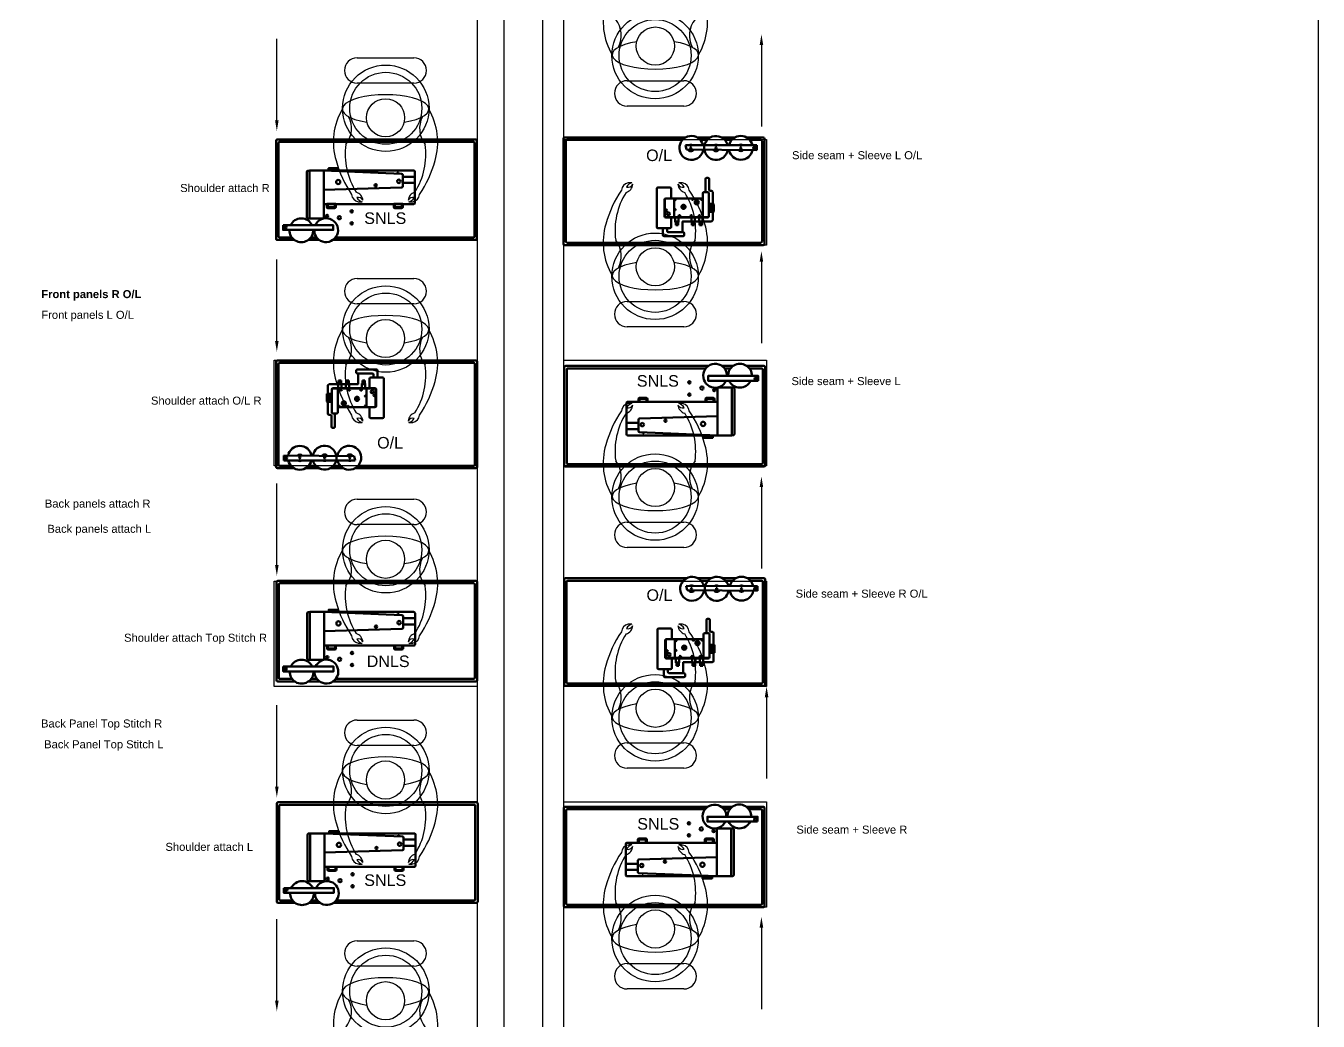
# Model space of a CAD drawing. Header units: feet. Extents: x 1 to 985, y 9 to 848.
# Drawn here: x 21.96 to 44.39, y 28.05 to 45.32 of the extents above; entities that cross this region are included whole.
import ezdxf

# ---------------------------------------------------------------- set-up
doc = ezdxf.new("R2010")
doc.units = ezdxf.units.FT
doc.header["$MEASUREMENT"] = 0
for name, color, linetype in [('assembly operations', 80, 'Continuous'), ('dimension', 100, 'Continuous'), ('machines', 21, 'Continuous'), ('ol mc', 190, 'Continuous'), ('prep side', 220, 'Continuous')]:
    doc.layers.add(name, color=color, linetype=linetype)
doc.styles.get("Standard").update_dxf_attribs({"font": 'arial.ttf'})

# ---------------------------------------------------------------- blocks, each defined once
blk = doc.blocks.new('snls block')
at = {"layer": 'machines', "linetype": 'ByBlock', "lineweight": 100}
for p, q in [((54.586, 84.152), (54.586, 84.133)), ((54.586, 84.152), (54.605, 84.152)), ((54.607, 84.133), (54.605, 84.152)), ((54.888, 84.077), (54.681, 84.077)), ((54.889, 83.97), (54.681, 83.97)), ((53.361, 83.553), (53.361, 83.605)), ((53.361, 83.605), (53.517, 83.605)), ((53.378, 83.57), (53.378, 83.605)), ((53.497, 83.533), (53.382, 83.533)), ((53.48, 83.549), (53.398, 83.549)), ((53.501, 83.605), (53.501, 83.57)), ((53.517, 83.605), (53.517, 83.553)), ((54.524, 83.553), (54.524, 83.605)), ((54.524, 83.605), (54.681, 83.605)), ((54.541, 83.57), (54.541, 83.605)), ((54.66, 83.533), (54.545, 83.533)), ((54.643, 83.549), (54.562, 83.549)), ((54.664, 83.605), (54.664, 83.57)), ((54.681, 83.605), (54.681, 83.553))]:
    blk.add_line(p, q, dxfattribs=at)
for points in [[(53.469, 82.981), (55.947, 82.981, 0.414214), (55.968, 83.002), (55.968, 84.703, 0.414214), (55.947, 84.724), (52.502, 84.724, 0.414214), (52.482, 84.703), (52.482, 83.002, 0.414214), (52.502, 82.981), (52.798, 82.981)], [(53.513, 83.023), (55.905, 83.023, 0.414214), (55.926, 83.043), (55.926, 84.662, 0.414214), (55.905, 84.683), (52.544, 84.683, 0.414214), (52.523, 84.662), (52.523, 83.043, 0.414214), (52.544, 83.023), (52.755, 83.023)]]:
    blk.add_lwpolyline(points, format="xyb", dxfattribs=at)
for points in [[(53.063, 83.355), (53.037, 83.355, -0.414214), (53.016, 83.375), (53.016, 84.161, -0.414214), (53.037, 84.182), (53.063, 84.182)], [(53.312, 84.185), (53.063, 84.185), (53.063, 83.355), (53.291, 83.355, 0.414214), (53.312, 83.375)], [(53.312, 84.185), (54.661, 84.131, -0.402601), (54.681, 84.11), (54.681, 83.914, -0.405445), (54.661, 83.893), (53.312, 83.853)], [(53.312, 84.185), (54.868, 84.185, -0.414214), (54.889, 84.164), (54.889, 83.624, -0.414214), (54.868, 83.604), (53.312, 83.604)]]:
    blk.add_lwpolyline(points, format="xyb", close=True, dxfattribs=at)
for points in [[(53.557, 84.185), (53.392, 84.185), (53.392, 84.225), (53.557, 84.225)], [(53.505, 84.185), (53.404, 84.185), (53.404, 84.222), (53.505, 84.222)], [(52.603, 83.237), (53.474, 83.237), (53.474, 83.154), (52.603, 83.154)], [(52.603, 83.237), (53.474, 83.237), (53.474, 83.154), (52.603, 83.154)]]:
    blk.add_lwpolyline(points, close=True, dxfattribs=at)
for points in [[(53.042, 82.981), (53.23, 82.981)], [(53.085, 83.023), (53.186, 83.023)]]:
    blk.add_lwpolyline(points, dxfattribs=at)
for centre, radius in [((53.56, 83.986), 0.0369), ((54.212, 83.931), 0.0196), ((54.613, 83.999), 0.0303), ((53.366, 83.399), 0.0206), ((53.796, 83.476), 0.0206), ((52.644, 83.202), 0.0219), ((52.644, 83.202), 0.0219), ((53.58, 83.365), 0.0285), ((53.796, 83.267), 0.0206)]:
    blk.add_circle(centre, radius, dxfattribs=at)
for centre, radius, start, end in [((53.382, 83.553), 0.0208, 180, 270), ((53.398, 83.57), 0.0208, 180, 270), ((53.48, 83.57), 0.0208, 270, 0), ((53.497, 83.553), 0.0208, 270, 0), ((54.545, 83.553), 0.0208, 180, 270), ((54.562, 83.57), 0.0208, 180, 270), ((54.643, 83.57), 0.0208, 270, 0), ((54.66, 83.553), 0.0208, 270, 0), ((52.92, 83.149), 0.207, 25.1747, 154.8253), ((53.35, 83.151), 0.207, 179.1324, 155.4718), ((52.92, 83.149), 0.207, 178.5457, 1.4543)]:
    blk.add_arc(centre, radius, start, end, dxfattribs=at)

msp = doc.modelspace()

# ---------------------------------------------------------------- linework, layer by layer
at = {"linetype": 'ByBlock'}
msp.add_lwpolyline([(0.78036, 93.17614), (44.38759, 93.17614), (44.38759, 9.16473), (0.78036, 9.16473)], close=True, dxfattribs=at)
for points in [[(31.29588, 14.70993), (31.29588, 77.8193), (29.79588, 77.8193), (29.79588, 14.70993)], [(27.71142, 44.76791), (28.69572, 44.76791)], [(27.71142, 44.76791), (28.69572, 44.76791)], [(28.69572, 44.32859), (27.71142, 44.32859)], [(28.69572, 44.32859), (27.71142, 44.32859)], [(32.39603, 44.37062), (33.38033, 44.37062)], [(33.38033, 43.93129), (32.39603, 43.93129)], [(27.71142, 40.93791), (28.69572, 40.93791)], [(27.71142, 40.93791), (28.69572, 40.93791)], [(28.69572, 40.49859), (27.71142, 40.49859)], [(28.69572, 40.49859), (27.71142, 40.49859)], [(32.39603, 40.54062), (33.38033, 40.54062)], [(33.38033, 40.10129), (32.39603, 40.10129)], [(27.71142, 37.10791), (28.69572, 37.10791)], [(27.71142, 37.10791), (28.69572, 37.10791)], [(28.69572, 36.66859), (27.71142, 36.66859)], [(28.69572, 36.66859), (27.71142, 36.66859)], [(32.39603, 36.71062), (33.38033, 36.71062)], [(33.38033, 36.27129), (32.39603, 36.27129)], [(27.71142, 33.27791), (28.69572, 33.27791)], [(28.69572, 32.83859), (27.71142, 32.83859)], [(32.39603, 32.88062), (33.38033, 32.88062)], [(33.38033, 32.44129), (32.39603, 32.44129)], [(27.71142, 29.44794), (28.69572, 29.44794)], [(28.69572, 29.00861), (27.71142, 29.00861)], [(32.39603, 29.05062), (33.38033, 29.05062)], [(33.38033, 28.61129), (32.39603, 28.61129)]]:
    msp.add_lwpolyline(points)
at = {"linetype": 'ByBlock', "lineweight": -2}
for points in [[(26.31852, 43.68313), (26.31852, 45.09658)], [(34.72723, 44.99138), (34.72723, 43.57792)], [(26.31852, 39.85606), (26.31852, 41.26952)], [(34.72723, 41.22964), (34.72723, 39.81618)], [(26.31852, 35.96875), (26.31852, 37.38221)], [(34.72723, 37.31896), (34.72723, 35.9055)], [(34.81651, 33.67423), (34.81651, 32.26077)], [(26.31852, 32.12089), (26.31852, 33.53435)], [(26.31852, 28.40688), (26.31852, 29.82034)], [(34.72723, 29.67717), (34.72723, 28.26371)]]:
    msp.add_lwpolyline(points, dxfattribs=at)
for points in [[(31.29588, 43.3493), (34.81651, 43.3493), (34.81651, 41.51923), (31.29588, 41.51923)], [(29.79588, 37.6899), (26.27524, 37.6899), (26.27524, 39.51998), (29.79588, 39.51998)], [(29.79588, 37.6899), (26.27524, 37.6899), (26.27524, 39.51998), (29.79588, 39.51998)], [(31.29588, 39.5193), (34.81651, 39.5193), (34.81651, 37.68923), (31.29588, 37.68923)], [(29.79588, 33.8599), (26.27524, 33.8599), (26.27524, 35.68998), (29.79588, 35.68998)], [(31.29588, 35.6893), (34.81651, 35.6893), (34.81651, 33.85923), (31.29588, 33.85923)], [(31.29588, 31.8593), (34.81651, 31.8593), (34.81651, 30.02923), (31.29588, 30.02923)]]:
    msp.add_lwpolyline(points, close=True)
for centre, radius in [((32.88203, 44.80688), 0.75), ((32.88203, 44.80688), 0.625), ((32.88691, 44.97206), 0.3314), ((28.20972, 43.89233), 0.75), ((28.20972, 43.89233), 0.75), ((28.20972, 43.89233), 0.625), ((28.20972, 43.89233), 0.625), ((28.20484, 43.72715), 0.3314), ((28.20484, 43.72715), 0.3314), ((32.88203, 40.97688), 0.75), ((32.88203, 40.97688), 0.625), ((32.88691, 41.14206), 0.3314), ((28.20972, 40.06233), 0.75), ((28.20972, 40.06233), 0.75), ((28.20972, 40.06233), 0.625), ((28.20972, 40.06233), 0.625), ((28.20484, 39.89715), 0.3314), ((28.20484, 39.89715), 0.3314), ((32.88203, 37.14688), 0.75), ((32.88203, 37.14688), 0.625), ((32.88691, 37.31206), 0.3314), ((28.20972, 36.23233), 0.75), ((28.20972, 36.23233), 0.75), ((28.20972, 36.23233), 0.625), ((28.20972, 36.23233), 0.625), ((28.20484, 36.06715), 0.3314), ((28.20484, 36.06715), 0.3314), ((32.88203, 33.31688), 0.75), ((32.88203, 33.31688), 0.625), ((32.88691, 33.48206), 0.3314), ((28.20972, 32.40233), 0.75), ((28.20972, 32.40233), 0.625), ((28.20484, 32.23715), 0.3314), ((32.88203, 29.48688), 0.75), ((32.88203, 29.48688), 0.625), ((32.88691, 29.65206), 0.3314), ((28.20972, 28.57236), 0.75), ((28.20972, 28.57236), 0.625), ((28.20484, 28.40717), 0.3314)]:
    msp.add_circle(centre, radius)
for centre, radius, start, end in [((33.11043, 45.39387), 1.12909, 163.502483, 210.433937), ((32.6634, 45.39387), 1.12909, 329.566063, 16.497517), ((31.85558, 45.15644), 0.44097, 332.367472, 38.991579), ((33.91824, 45.15644), 0.44097, 141.008421, 207.632528), ((27.71142, 44.54825), 0.21966, 90, 270), ((27.71142, 44.54825), 0.21966, 90, 270), ((28.69572, 44.54825), 0.21966, 270, 90), ((28.69572, 44.54825), 0.21966, 270, 90), ((32.39603, 44.15096), 0.21966, 90, 270), ((33.38033, 44.15096), 0.21966, 270, 90), ((28.42835, 43.30534), 1.12909, 149.566063, 196.497517), ((28.42835, 43.30534), 1.12909, 149.566063, 196.497517), ((27.17351, 43.54276), 0.44097, 321.008421, 27.632528), ((27.17351, 43.54276), 0.44097, 321.008421, 27.632528), ((29.23617, 43.54276), 0.44097, 152.367472, 218.991579), ((29.23617, 43.54276), 0.44097, 152.367472, 218.991579), ((27.98133, 43.30534), 1.12909, 343.502483, 30.433937), ((27.98133, 43.30534), 1.12909, 343.502483, 30.433937), ((28.73591, 43.09679), 1.23125, 172.133942, 212.405248), ((28.73591, 43.09679), 1.23125, 172.133942, 212.405248), ((27.67377, 43.09679), 1.23125, 327.594752, 7.866058), ((27.67377, 43.09679), 1.23125, 327.594752, 7.866058), ((29.20645, 43.48854), 1.92771, 195.151137, 214.435473), ((29.20645, 43.48854), 1.92771, 195.151137, 214.435473), ((27.20323, 43.48854), 1.92771, 325.564527, 344.848863), ((27.20323, 43.48854), 1.92771, 325.564527, 344.848863), ((27.75694, 42.40925), 0.14081, 184.390124, 259.877496), ((27.75694, 42.40925), 0.14081, 184.390124, 259.877496), ((27.65259, 42.28244), 0.16061, 4.787406, 74.171118), ((27.65259, 42.28244), 0.16061, 4.787406, 74.171118), ((28.75709, 42.28244), 0.16061, 105.828882, 175.212594), ((28.75709, 42.28244), 0.16061, 105.828882, 175.212594), ((28.65274, 42.40925), 0.14081, 280.122504, 355.609876), ((28.65274, 42.40925), 0.14081, 280.122504, 355.609876), ((33.88852, 41.38066), 1.92771, 145.564527, 164.848863), ((33.41798, 41.77241), 1.23125, 147.594752, 187.866058), ((32.43901, 42.45996), 0.14081, 100.122504, 175.609876), ((32.33466, 42.58677), 0.16061, 285.828882, 355.212594), ((32.51808, 42.45892), 0.1464, 104.680297, 152.481191), ((32.41428, 42.61183), 0.08916, 253.018909, 334.439991), ((32.46871, 41.88181), 0.71883, 89.022524, 94.34402), ((33.35954, 42.61183), 0.08916, 205.560009, 286.981091), ((33.43916, 42.58677), 0.16061, 184.787406, 254.171118), ((33.30511, 41.88181), 0.71883, 85.65598, 90.977476), ((33.25574, 42.45892), 0.1464, 27.518809, 75.319703), ((33.33481, 42.45996), 0.14081, 4.390124, 79.877496), ((32.35584, 41.77241), 1.23125, 352.133942, 32.405248), ((31.8853, 41.38066), 1.92771, 15.151137, 34.435473), ((27.73221, 42.25738), 0.08916, 25.560009, 106.981091), ((27.73221, 42.25738), 0.08916, 25.560009, 106.981091), ((27.83601, 42.41029), 0.1464, 207.518809, 255.319703), ((27.83601, 42.41029), 0.1464, 207.518809, 255.319703), ((27.78664, 42.9874), 0.71883, 265.65598, 270.977476), ((27.78664, 42.9874), 0.71883, 265.65598, 270.977476), ((28.67747, 42.25738), 0.08916, 73.018909, 154.439991), ((28.67747, 42.25738), 0.08916, 73.018909, 154.439991), ((28.57367, 42.41029), 0.1464, 284.680297, 332.481191), ((28.57367, 42.41029), 0.1464, 284.680297, 332.481191), ((28.62304, 42.9874), 0.71883, 269.022524, 274.34402), ((28.62304, 42.9874), 0.71883, 269.022524, 274.34402), ((33.11043, 41.56387), 1.12909, 163.502483, 210.433937), ((32.6634, 41.56387), 1.12909, 329.566063, 16.497517), ((31.85558, 41.32644), 0.44097, 332.367472, 38.991579), ((33.91824, 41.32644), 0.44097, 141.008421, 207.632528), ((27.71142, 40.71825), 0.21966, 90, 270), ((27.71142, 40.71825), 0.21966, 90, 270), ((28.69572, 40.71825), 0.21966, 270, 90), ((28.69572, 40.71825), 0.21966, 270, 90), ((32.39603, 40.32096), 0.21966, 90, 270), ((33.38033, 40.32096), 0.21966, 270, 90), ((28.42835, 39.47534), 1.12909, 149.566063, 196.497517), ((28.42835, 39.47534), 1.12909, 149.566063, 196.497517), ((27.17351, 39.71276), 0.44097, 321.008421, 27.632528), ((27.17351, 39.71276), 0.44097, 321.008421, 27.632528), ((29.23617, 39.71276), 0.44097, 152.367472, 218.991579), ((29.23617, 39.71276), 0.44097, 152.367472, 218.991579), ((27.98133, 39.47534), 1.12909, 343.502483, 30.433937), ((27.98133, 39.47534), 1.12909, 343.502483, 30.433937), ((28.73591, 39.26679), 1.23125, 172.133942, 212.405248), ((28.73591, 39.26679), 1.23125, 172.133942, 212.405248), ((27.67377, 39.26679), 1.23125, 327.594752, 7.866058), ((27.67377, 39.26679), 1.23125, 327.594752, 7.866058), ((29.20645, 39.65854), 1.92771, 195.151137, 214.435473), ((29.20645, 39.65854), 1.92771, 195.151137, 214.435473), ((27.20323, 39.65854), 1.92771, 325.564527, 344.848863), ((27.20323, 39.65854), 1.92771, 325.564527, 344.848863), ((27.65259, 38.45244), 0.16061, 4.787406, 74.171118), ((27.65259, 38.45244), 0.16061, 4.787406, 74.171118), ((28.75709, 38.45244), 0.16061, 105.828882, 175.212594), ((28.75709, 38.45244), 0.16061, 105.828882, 175.212594), ((33.88852, 37.55066), 1.92771, 145.564527, 164.848863), ((33.41798, 37.94241), 1.23125, 147.594752, 187.866058), ((32.43901, 38.62996), 0.14081, 100.122504, 175.609876), ((32.33466, 38.75677), 0.16061, 285.828882, 355.212594), ((32.51808, 38.62892), 0.1464, 104.680297, 152.481191), ((32.41428, 38.78183), 0.08916, 253.018909, 334.439991), ((32.46871, 38.05181), 0.71883, 89.022524, 94.34402), ((33.35954, 38.78183), 0.08916, 205.560009, 286.981091), ((33.43916, 38.75677), 0.16061, 184.787406, 254.171118), ((33.30511, 38.05181), 0.71883, 85.65598, 90.977476), ((33.25574, 38.62892), 0.1464, 27.518809, 75.319703), ((33.33481, 38.62996), 0.14081, 4.390124, 79.877496), ((32.35584, 37.94241), 1.23125, 352.133942, 32.405248), ((31.8853, 37.55066), 1.92771, 15.151137, 34.435473), ((27.75694, 38.57925), 0.14081, 184.390124, 259.877496), ((27.75694, 38.57925), 0.14081, 184.390124, 259.877496), ((27.73221, 38.42738), 0.08916, 25.560009, 106.981091), ((27.73221, 38.42738), 0.08916, 25.560009, 106.981091), ((27.83601, 38.58029), 0.1464, 207.518809, 255.319703), ((27.83601, 38.58029), 0.1464, 207.518809, 255.319703), ((27.78664, 39.1574), 0.71883, 265.65598, 270.977476), ((27.78664, 39.1574), 0.71883, 265.65598, 270.977476), ((28.67747, 38.42738), 0.08916, 73.018909, 154.439991), ((28.67747, 38.42738), 0.08916, 73.018909, 154.439991), ((28.57367, 38.58029), 0.1464, 284.680297, 332.481191), ((28.57367, 38.58029), 0.1464, 284.680297, 332.481191), ((28.62304, 39.1574), 0.71883, 269.022524, 274.34402), ((28.62304, 39.1574), 0.71883, 269.022524, 274.34402), ((28.65274, 38.57925), 0.14081, 280.122504, 355.609876), ((28.65274, 38.57925), 0.14081, 280.122504, 355.609876), ((33.11043, 37.73387), 1.12909, 163.502483, 210.433937), ((32.6634, 37.73387), 1.12909, 329.566063, 16.497517), ((31.85558, 37.49644), 0.44097, 332.367472, 38.991579), ((33.91824, 37.49644), 0.44097, 141.008421, 207.632528), ((27.71142, 36.88825), 0.21966, 90, 270), ((27.71142, 36.88825), 0.21966, 90, 270), ((28.69572, 36.88825), 0.21966, 270, 90), ((28.69572, 36.88825), 0.21966, 270, 90), ((32.39603, 36.49096), 0.21966, 90, 270), ((33.38033, 36.49096), 0.21966, 270, 90), ((28.42835, 35.64534), 1.12909, 149.566063, 196.497517), ((28.42835, 35.64534), 1.12909, 149.566063, 196.497517), ((27.98133, 35.64534), 1.12909, 343.502483, 30.433937), ((27.98133, 35.64534), 1.12909, 343.502483, 30.433937), ((27.17351, 35.88276), 0.44097, 321.008421, 27.632528), ((27.17351, 35.88276), 0.44097, 321.008421, 27.632528), ((29.23617, 35.88276), 0.44097, 152.367472, 218.991579), ((29.23617, 35.88276), 0.44097, 152.367472, 218.991579), ((28.73591, 35.43679), 1.23125, 172.133942, 212.405248), ((28.73591, 35.43679), 1.23125, 172.133942, 212.405248), ((27.67377, 35.43679), 1.23125, 327.594752, 7.866058), ((27.67377, 35.43679), 1.23125, 327.594752, 7.866058), ((29.20645, 35.82854), 1.92771, 195.151137, 214.435473), ((29.20645, 35.82854), 1.92771, 195.151137, 214.435473), ((27.20323, 35.82854), 1.92771, 325.564527, 344.848863), ((27.20323, 35.82854), 1.92771, 325.564527, 344.848863), ((27.65259, 34.62244), 0.16061, 4.787406, 74.171118), ((27.65259, 34.62244), 0.16061, 4.787406, 74.171118), ((28.75709, 34.62244), 0.16061, 105.828882, 175.212594), ((28.75709, 34.62244), 0.16061, 105.828882, 175.212594), ((33.88852, 33.72066), 1.92771, 145.564527, 164.848863), ((33.41798, 34.11241), 1.23125, 147.594752, 187.866058), ((32.43901, 34.79996), 0.14081, 100.122504, 175.609876), ((32.33466, 34.92677), 0.16061, 285.828882, 355.212594), ((32.51808, 34.79892), 0.1464, 104.680297, 152.481191), ((32.41428, 34.95183), 0.08916, 253.018909, 334.439991), ((32.46871, 34.22181), 0.71883, 89.022524, 94.34402), ((33.35954, 34.95183), 0.08916, 205.560009, 286.981091), ((33.43916, 34.92677), 0.16061, 184.787406, 254.171118), ((33.30511, 34.22181), 0.71883, 85.65598, 90.977476), ((33.25574, 34.79892), 0.1464, 27.518809, 75.319703), ((33.33481, 34.79996), 0.14081, 4.390124, 79.877496), ((32.35584, 34.11241), 1.23125, 352.133942, 32.405248), ((31.8853, 33.72066), 1.92771, 15.151137, 34.435473), ((27.75694, 34.74925), 0.14081, 184.390124, 259.877496), ((27.75694, 34.74925), 0.14081, 184.390124, 259.877496), ((27.73221, 34.59738), 0.08916, 25.560009, 106.981091), ((27.73221, 34.59738), 0.08916, 25.560009, 106.981091), ((27.83601, 34.75029), 0.1464, 207.518809, 255.319703), ((27.83601, 34.75029), 0.1464, 207.518809, 255.319703), ((27.78664, 35.3274), 0.71883, 265.65598, 270.977476), ((27.78664, 35.3274), 0.71883, 265.65598, 270.977476), ((28.67747, 34.59738), 0.08916, 73.018909, 154.439991), ((28.67747, 34.59738), 0.08916, 73.018909, 154.439991), ((28.57367, 34.75029), 0.1464, 284.680297, 332.481191), ((28.57367, 34.75029), 0.1464, 284.680297, 332.481191), ((28.62304, 35.3274), 0.71883, 269.022524, 274.34402), ((28.62304, 35.3274), 0.71883, 269.022524, 274.34402), ((28.65274, 34.74925), 0.14081, 280.122504, 355.609876), ((28.65274, 34.74925), 0.14081, 280.122504, 355.609876), ((33.11043, 33.90387), 1.12909, 163.502483, 210.433937), ((32.6634, 33.90387), 1.12909, 329.566063, 16.497517), ((31.85558, 33.66644), 0.44097, 332.367472, 38.991579), ((33.91824, 33.66644), 0.44097, 141.008421, 207.632528), ((27.71142, 33.05825), 0.21966, 90, 270), ((28.69572, 33.05825), 0.21966, 270, 90), ((32.39603, 32.66096), 0.21966, 90, 270), ((33.38033, 32.66096), 0.21966, 270, 90), ((28.42835, 31.81534), 1.12909, 149.566063, 196.497517), ((27.98133, 31.81534), 1.12909, 343.502483, 30.433937), ((27.17351, 32.05276), 0.44097, 321.008421, 27.632528), ((29.23617, 32.05276), 0.44097, 152.367472, 218.991579), ((28.73591, 31.60679), 1.23125, 172.133942, 212.405248), ((27.67377, 31.60679), 1.23125, 327.594752, 7.866058), ((29.20645, 31.99854), 1.92771, 195.151137, 214.435473), ((27.20323, 31.99854), 1.92771, 325.564527, 344.848863), ((27.65259, 30.79244), 0.16061, 4.787406, 74.171118), ((28.75709, 30.79244), 0.16061, 105.828882, 175.212594), ((33.88852, 29.89066), 1.92771, 145.564527, 164.848863), ((32.43901, 30.96996), 0.14081, 100.122504, 175.609876), ((32.33466, 31.09677), 0.16061, 285.828882, 355.212594), ((32.51808, 30.96892), 0.1464, 104.680297, 152.481191), ((32.41428, 31.12183), 0.08916, 253.018909, 334.439991), ((32.46871, 30.39181), 0.71883, 89.022524, 94.34402), ((33.35954, 31.12183), 0.08916, 205.560009, 286.981091), ((33.43916, 31.09677), 0.16061, 184.787406, 254.171118), ((33.30511, 30.39181), 0.71883, 85.65598, 90.977476), ((33.25574, 30.96892), 0.1464, 27.518809, 75.319703), ((33.33481, 30.96996), 0.14081, 4.390124, 79.877496), ((31.8853, 29.89066), 1.92771, 15.151137, 34.435473), ((27.75694, 30.91925), 0.14081, 184.390124, 259.877496), ((27.73221, 30.76738), 0.08916, 25.560009, 106.981091), ((27.83601, 30.92029), 0.1464, 207.518809, 255.319703), ((27.78664, 31.4974), 0.71883, 265.65598, 270.977476), ((28.67747, 30.76738), 0.08916, 73.018909, 154.439991), ((28.57367, 30.92029), 0.1464, 284.680297, 332.481191), ((28.62304, 31.4974), 0.71883, 269.022524, 274.34402), ((28.65274, 30.91925), 0.14081, 280.122504, 355.609876), ((33.41798, 30.28241), 1.23125, 147.594752, 187.866058), ((32.35584, 30.28241), 1.23125, 352.133942, 32.405248), ((33.11043, 30.07387), 1.12909, 163.502483, 210.433937), ((32.6634, 30.07387), 1.12909, 329.566063, 16.497517), ((31.85558, 29.83644), 0.44097, 332.367472, 38.991579), ((33.91824, 29.83644), 0.44097, 141.008421, 207.632528), ((27.71142, 29.22828), 0.21966, 90, 270), ((28.69572, 29.22828), 0.21966, 270, 90), ((32.39603, 28.83096), 0.21966, 90, 270), ((33.38033, 28.83096), 0.21966, 270, 90), ((28.42835, 27.98536), 1.12909, 149.566063, 196.497517), ((27.98133, 27.98536), 1.12909, 343.502483, 30.433937), ((27.17351, 28.22279), 0.44097, 321.008421, 27.632528), ((29.23617, 28.22279), 0.44097, 152.367472, 218.991579)]:
    msp.add_arc(centre, radius, start, end)
for centre, major_axis in [((32.88691, 44.82194), (0.75, 0)), ((28.20484, 43.87727), (-0.75, 0)), ((28.20484, 43.87727), (-0.75, 0)), ((32.88691, 40.99194), (0.75, 0)), ((28.20484, 40.04727), (-0.75, 0)), ((28.20484, 40.04727), (-0.75, 0)), ((32.88691, 37.16194), (0.75, 0)), ((28.20484, 36.21727), (-0.75, 0)), ((28.20484, 36.21727), (-0.75, 0)), ((32.88691, 33.33194), (0.75, 0)), ((28.20484, 32.38727), (-0.75, 0)), ((32.88691, 29.50194), (0.75, 0)), ((28.20484, 28.5573), (-0.75, 0))]:
    msp.add_ellipse(centre, major_axis=major_axis, ratio=0.33333333, start_param=2.01554376, end_param=7.4092342)
at = {"linetype": 'ByBlock'}
for points in [[(34.75807, 44.99138), (34.72723, 45.17638), (34.6964, 44.99138)], [(26.34935, 43.68313), (26.31852, 43.49813), (26.28769, 43.68313)], [(34.75807, 41.22964), (34.72723, 41.41464), (34.6964, 41.22964)], [(26.34935, 39.85606), (26.31852, 39.67106), (26.28769, 39.85606)], [(34.75807, 37.31896), (34.72723, 37.50396), (34.6964, 37.31896)], [(26.34935, 35.96875), (26.31852, 35.78375), (26.28769, 35.96875)], [(34.84734, 33.67423), (34.81651, 33.85923), (34.78568, 33.67423)], [(26.34935, 32.12089), (26.31852, 31.93589), (26.28769, 32.12089)], [(34.75807, 29.67717), (34.72723, 29.86217), (34.6964, 29.67717)], [(26.34935, 28.40688), (26.31852, 28.22188), (26.28769, 28.40688)]]:
    msp.add_solid(points, dxfattribs=at)
at = {"layer": 'dimension', "linetype": 'ByBlock', "lineweight": -2}
for points in [[(30.26436, 15.79973), (30.26436, 64.70962)], [(30.92893, 54.87775), (30.92893, 15.61473)]]:
    msp.add_lwpolyline(points, dxfattribs=at)
at = {"layer": 'machines', "linetype": 'ByBlock', "lineweight": 100}
for p, q in [((31.29278, 43.36581), (31.29278, 41.53981)), ((33.41154, 43.38656), (31.31353, 43.38656)), ((31.33428, 43.32431), (31.33428, 41.58131)), ((33.35888, 43.34506), (31.35503, 43.34506)), ((33.84056, 43.38656), (33.61238, 43.38656)), ((33.78722, 43.34506), (33.66504, 43.34506)), ((34.26627, 43.38656), (34.03865, 43.38656)), ((34.21481, 43.34506), (34.09199, 43.34506)), ((34.75803, 43.38656), (34.47199, 43.38656)), ((34.71653, 43.34506), (34.52345, 43.34506)), ((34.73728, 43.01712), (34.73728, 43.32431)), ((34.77878, 42.97326), (34.77878, 43.36581)), ((33.42708, 43.17835), (33.4085, 43.25426)), ((33.4085, 43.25426), (34.6488, 43.25103)), ((34.6488, 43.16803), (33.42708, 43.17835)), ((34.6488, 43.25103), (34.6488, 43.16803)), ((34.73728, 42.25988), (34.73728, 43.01712)), ((34.77878, 42.97326), (34.77878, 42.30241)), ((33.75933, 42.43463), (33.75933, 42.66292)), ((33.78008, 42.68367), (33.79957, 42.68367)), ((33.82032, 42.66292), (33.82032, 42.47917)), ((32.91095, 42.49534), (32.91095, 41.83134)), ((33.1392, 42.51609), (32.9317, 42.51609)), ((33.15995, 42.32934), (33.15995, 42.49534)), ((33.70976, 41.99734), (33.70976, 42.41388)), ((33.73051, 42.43463), (33.79296, 42.43463)), ((33.81371, 42.41388), (33.81371, 42.01809)), ((33.84107, 42.45842), (33.86055, 42.45842)), ((33.8813, 42.43767), (33.8813, 42.23316)), ((33.04576, 42.30859), (33.04576, 42.01809)), ((33.05406, 42.32519), (33.05406, 42.00149)), ((33.70976, 42.32934), (33.06651, 42.32934)), ((33.21176, 42.32934), (33.21176, 41.99734)), ((33.21176, 42.3159), (33.2306, 42.3159)), ((33.21176, 42.29306), (33.21176, 42.3159)), ((33.2306, 42.29306), (33.21176, 42.29306)), ((33.2389, 42.3076), (33.2389, 42.30136)), ((33.51904, 42.32934), (33.54618, 42.32934)), ((33.51904, 42.3148), (33.51904, 42.32934)), ((33.53788, 42.3065), (33.52734, 42.3065)), ((33.54618, 42.32934), (33.54618, 42.3148)), ((33.67282, 42.32934), (33.69996, 42.32934)), ((33.67282, 42.3148), (33.67282, 42.32934)), ((33.69166, 42.3065), (33.68112, 42.3065)), ((33.69996, 42.32934), (33.69996, 42.3148)), ((33.70976, 41.99734), (33.70976, 42.32934)), ((33.81371, 42.23316), (33.89217, 42.23316)), ((33.81371, 42.09351), (33.81371, 42.23316)), ((33.84741, 42.2117), (33.86401, 42.2117)), ((33.84747, 42.19957), (33.86407, 42.19957)), ((33.84747, 42.18651), (33.86407, 42.18651)), ((33.84747, 42.17531), (33.86407, 42.17531)), ((33.84751, 42.23316), (33.84751, 42.09351)), ((33.84751, 42.23316), (33.86411, 42.23316)), ((33.84787, 42.22383), (33.86447, 42.22383)), ((33.84787, 42.16318), (33.86447, 42.16318)), ((33.86411, 42.23316), (33.86411, 42.09351)), ((33.90047, 42.22486), (33.90047, 42.10181)), ((34.73728, 41.58131), (34.73728, 42.25988)), ((34.77878, 41.53981), (34.77878, 42.30241)), ((33.05406, 42.00564), (33.70976, 42.00564)), ((33.06651, 41.99734), (33.70976, 41.99734)), ((33.15995, 41.83134), (33.15995, 41.99734)), ((33.15995, 41.99734), (33.47967, 41.99734)), ((33.21176, 42.14603), (33.2306, 42.14603)), ((33.21176, 42.12319), (33.21176, 42.14603)), ((33.2306, 42.12319), (33.21176, 42.12319)), ((33.23218, 41.91747), (33.23218, 41.99734)), ((33.23218, 41.99734), (33.29001, 41.99734)), ((33.23218, 41.99734), (33.23218, 41.99734)), ((33.23218, 41.99734), (33.23218, 41.99628)), ((33.23218, 41.99628), (33.23218, 41.99734)), ((33.23218, 41.99628), (33.23218, 41.99628)), ((33.2389, 42.13773), (33.2389, 42.13149)), ((33.29001, 41.99734), (33.29001, 41.91747)), ((33.51172, 41.91747), (33.51172, 41.99734)), ((33.51172, 41.99734), (33.56956, 41.99734)), ((33.56956, 41.99734), (33.56956, 41.91747)), ((33.64667, 41.91747), (33.64667, 41.99734)), ((33.64667, 41.99734), (33.70451, 41.99734)), ((33.70451, 41.99734), (33.70451, 41.91747)), ((33.79296, 42.00564), (33.70976, 42.00564)), ((33.79296, 41.99734), (33.70976, 41.99734)), ((33.89217, 42.09351), (33.81371, 42.09351)), ((33.84787, 42.15151), (33.86447, 42.15151)), ((33.84787, 42.14125), (33.86447, 42.14125)), ((33.84787, 42.13052), (33.86447, 42.13052)), ((33.84834, 42.11932), (33.86494, 42.11932)), ((33.84834, 42.10812), (33.86494, 42.10812)), ((33.84834, 42.09926), (33.86494, 42.09926)), ((33.8813, 42.09351), (33.8813, 41.95173)), ((32.9317, 41.81059), (33.1392, 41.81059)), ((33.01871, 41.69168), (33.01871, 41.81059)), ((33.08995, 41.81059), (33.08995, 41.76392)), ((33.09892, 41.81059), (33.1392, 41.81059)), ((33.1107, 41.74317), (33.36856, 41.74317)), ((33.23218, 41.92577), (33.29001, 41.92577)), ((33.23218, 41.91747), (33.29001, 41.91747)), ((33.23999, 41.91747), (33.28389, 41.91747)), ((33.23999, 41.86733), (33.23999, 41.91747)), ((33.28389, 41.86733), (33.23999, 41.86733)), ((33.24724, 41.91747), (33.24724, 41.86733)), ((33.25501, 41.91747), (33.25501, 41.86733)), ((33.26308, 41.91747), (33.26308, 41.86733)), ((33.27115, 41.91747), (33.27115, 41.86733)), ((33.27833, 41.91747), (33.27833, 41.86733)), ((33.28389, 41.91747), (33.28389, 41.86733)), ((33.35584, 41.91023), (33.35584, 41.92268)), ((33.35584, 41.91023), (33.35584, 41.74317)), ((33.36713, 41.93098), (33.36414, 41.93098)), ((33.42497, 41.93098), (33.36713, 41.93098)), ((33.38931, 41.72242), (33.38931, 41.69168)), ((33.51172, 41.93098), (33.42497, 41.93098)), ((33.51172, 41.92577), (33.56956, 41.92577)), ((33.51172, 41.91747), (33.56956, 41.91747)), ((33.51869, 41.91747), (33.56259, 41.91747)), ((33.51869, 41.86733), (33.51869, 41.91747)), ((33.56259, 41.86733), (33.51869, 41.86733)), ((33.52587, 41.91747), (33.52587, 41.86733)), ((33.53304, 41.91747), (33.53304, 41.86733)), ((33.53992, 41.91747), (33.53992, 41.86733)), ((33.54649, 41.91747), (33.54649, 41.86733)), ((33.55427, 41.91747), (33.55427, 41.86733)), ((33.56259, 41.91747), (33.56259, 41.86733)), ((33.64667, 41.93098), (33.56956, 41.93098)), ((33.56956, 41.93098), (33.64667, 41.93098)), ((33.64667, 41.93098), (33.59397, 41.93098)), ((33.64667, 41.92577), (33.70451, 41.92577)), ((33.64667, 41.91747), (33.70451, 41.91747)), ((33.65424, 41.91747), (33.69814, 41.91747)), ((33.65424, 41.86733), (33.65424, 41.91747)), ((33.69814, 41.86733), (33.65424, 41.86733)), ((33.66247, 41.91747), (33.66247, 41.86733)), ((33.67167, 41.91747), (33.67167, 41.86733)), ((33.68039, 41.91747), (33.68039, 41.86733)), ((33.6891, 41.91747), (33.6891, 41.86733)), ((33.69814, 41.91747), (33.69814, 41.86733)), ((33.74544, 41.93098), (33.70451, 41.93098)), ((33.77484, 41.93098), (33.74544, 41.93098)), ((33.86055, 41.93098), (33.77484, 41.93098)), ((31.31353, 41.51906), (34.75803, 41.51906)), ((31.35503, 41.56056), (34.71653, 41.56056)), ((33.30442, 41.67093), (33.03946, 41.67093)), ((33.36856, 41.67093), (33.30442, 41.67093))]:
    msp.add_line(p, q, dxfattribs=at)
for centre, radius in [((33.50137, 43.20498), 0.01059), ((33.93867, 43.20498), 0.01059), ((34.36913, 43.20498), 0.01059), ((34.60768, 43.20307), 0.02189), ((33.37505, 42.18315), 0.03569), ((33.37505, 42.18315), 0.01428), ((33.60507, 42.26023), 0.03569), ((33.60507, 42.26023), 0.01428), ((33.07502, 42.12176), 0.01572), ((33.11217, 42.06181), 0.02712), ((33.30504, 42.02612), 0.01428), ((33.51221, 42.02612), 0.01428), ((33.65365, 42.02612), 0.01428)]:
    msp.add_circle(centre, radius, dxfattribs=at)
for centre, radius, start, end in [((31.31353, 43.36581), 0.02075, 90, 180), ((31.35503, 43.32431), 0.02075, 90, 180), ((33.51196, 43.20498), 0.2075, 13.512598, 351.941839), ((33.9396, 43.20423), 0.2075, 13.033836, 349.951975), ((34.36913, 43.20635), 0.2075, 12.432427, 167.567573), ((34.71653, 43.32431), 0.02075, 0, 90), ((34.75803, 43.36581), 0.02075, 0, 90), ((33.50137, 43.20498), 0.05577, 208.779902, 330.251867), ((33.50137, 43.20498), 0.05577, 61.415125, 118.285722), ((33.93867, 43.20498), 0.05577, 213.232928, 325.798841), ((33.93867, 43.20498), 0.05577, 59.041902, 120.658945), ((34.36913, 43.20635), 0.2075, 190.644339, 349.355661), ((34.36913, 43.20635), 0.05577, 219.673494, 319.358275), ((34.36913, 43.20635), 0.05577, 54.353893, 125.346954), ((33.78008, 42.66292), 0.02075, 90, 180), ((33.79957, 42.66292), 0.02075, 0, 90), ((32.9317, 42.49534), 0.02075, 90, 180), ((33.1392, 42.49534), 0.02075, 0, 90), ((33.73051, 42.41388), 0.02075, 90, 180), ((33.79296, 42.41388), 0.02075, 0, 90), ((33.84107, 42.47917), 0.02075, 180, 270), ((33.86055, 42.43767), 0.02075, 0, 90), ((33.06651, 42.30859), 0.02075, 90, 180), ((33.2306, 42.3076), 0.0083, 360, 90), ((33.2306, 42.30136), 0.0083, 270, 0), ((33.52734, 42.3148), 0.0083, 180, 270), ((33.53788, 42.3148), 0.0083, 270, 0), ((33.68112, 42.3148), 0.0083, 180, 270), ((33.69166, 42.3148), 0.0083, 270, 0), ((33.89217, 42.22486), 0.0083, 360, 90), ((33.06651, 42.01809), 0.02075, 180, 270), ((33.2306, 42.13773), 0.0083, 360, 90), ((33.2306, 42.13149), 0.0083, 270, 0), ((33.79296, 42.01809), 0.02075, 270, 0), ((33.79296, 42.00149), 0.00415, 270, 90), ((33.86055, 41.95173), 0.02075, 270, 0), ((33.89217, 42.10181), 0.0083, 270, 0), ((32.9317, 41.83134), 0.02075, 180, 270), ((33.1107, 41.76392), 0.02075, 180, 270), ((33.1392, 41.83134), 0.02075, 270, 0), ((33.36414, 41.92268), 0.0083, 90, 180), ((33.36856, 41.72242), 0.02075, 0, 90), ((31.31353, 41.53981), 0.02075, 180, 270), ((31.35503, 41.58131), 0.02075, 180, 270), ((33.03946, 41.69168), 0.02075, 180, 270), ((33.36856, 41.69168), 0.02075, 270, 0), ((34.71653, 41.58131), 0.02075, 270, 0), ((34.75803, 41.53981), 0.02075, 270, 0)]:
    msp.add_arc(centre, radius, start, end, dxfattribs=at)
at = {"layer": 'ol mc', "linetype": 'ByBlock', "lineweight": 100}
for p, q in [((26.30758, 39.49399), (26.30758, 38.73139)), ((29.77283, 39.51474), (26.32833, 39.51474)), ((29.73133, 39.47324), (26.36983, 39.47324)), ((29.79358, 37.66799), (29.79358, 39.49399)), ((26.34908, 39.45249), (26.34908, 38.77392)), ((27.69705, 39.31138), (27.69705, 39.34212)), ((27.7178, 39.36287), (27.78194, 39.36287)), ((27.97565, 39.29063), (27.7178, 39.29063)), ((27.73052, 39.12358), (27.73052, 39.29063)), ((27.78194, 39.36287), (28.0469, 39.36287)), ((27.9964, 39.22322), (27.9964, 39.26988)), ((28.06765, 39.34212), (28.06765, 39.22322)), ((29.75208, 37.70949), (29.75208, 39.45249)), ((27.20505, 38.94029), (27.20505, 39.08208)), ((27.2258, 39.10283), (27.31152, 39.10283)), ((27.29339, 39.03647), (27.3766, 39.03647)), ((27.29339, 39.02817), (27.3766, 39.02817)), ((27.31152, 39.10283), (27.34091, 39.10283)), ((27.34091, 39.10283), (27.38185, 39.10283)), ((28.01985, 39.03647), (27.3766, 39.03647)), ((27.3766, 39.03647), (27.3766, 38.70447)), ((27.3766, 39.03647), (27.3766, 38.61992)), ((28.0323, 39.02817), (27.3766, 39.02817)), ((27.38185, 39.03647), (27.38185, 39.11633)), ((27.43969, 39.11633), (27.38185, 39.11633)), ((27.43969, 39.10803), (27.38185, 39.10803)), ((27.43969, 39.03647), (27.38185, 39.03647)), ((27.38822, 39.11633), (27.38822, 39.16647)), ((27.38822, 39.16647), (27.43211, 39.16647)), ((27.43211, 39.11633), (27.38822, 39.11633)), ((27.39725, 39.11633), (27.39725, 39.16647)), ((27.40597, 39.11633), (27.40597, 39.16647)), ((27.41468, 39.11633), (27.41468, 39.16647)), ((27.42388, 39.11633), (27.42388, 39.16647)), ((27.43211, 39.16647), (27.43211, 39.11633)), ((27.43969, 39.11633), (27.43969, 39.03647)), ((27.43969, 39.10283), (27.49239, 39.10283)), ((27.43969, 39.10283), (27.5168, 39.10283)), ((27.5168, 39.10283), (27.43969, 39.10283)), ((27.5168, 39.03647), (27.5168, 39.11633)), ((27.57464, 39.11633), (27.5168, 39.11633)), ((27.57464, 39.10803), (27.5168, 39.10803)), ((27.57464, 39.03647), (27.5168, 39.03647)), ((27.52377, 39.11633), (27.52377, 39.16647)), ((27.52377, 39.16647), (27.56766, 39.16647)), ((27.56766, 39.11633), (27.52377, 39.11633)), ((27.53209, 39.11633), (27.53209, 39.16647)), ((27.53986, 39.11633), (27.53986, 39.16647)), ((27.54644, 39.11633), (27.54644, 39.16647)), ((27.55332, 39.11633), (27.55332, 39.16647)), ((27.56049, 39.11633), (27.56049, 39.16647)), ((27.56766, 39.16647), (27.56766, 39.11633)), ((27.57464, 39.11633), (27.57464, 39.03647)), ((27.57464, 39.10283), (27.66139, 39.10283)), ((27.92641, 39.03647), (27.60668, 39.03647)), ((27.66139, 39.10283), (27.71923, 39.10283)), ((27.71923, 39.10283), (27.72222, 39.10283)), ((27.73052, 39.12358), (27.73052, 39.11113)), ((27.79634, 39.03647), (27.79634, 39.11633)), ((27.85418, 39.11633), (27.79634, 39.11633)), ((27.85418, 39.10803), (27.79634, 39.10803)), ((27.85418, 39.03647), (27.79634, 39.03647)), ((27.80246, 39.11633), (27.80246, 39.16647)), ((27.80246, 39.16647), (27.84636, 39.16647)), ((27.84636, 39.11633), (27.80246, 39.11633)), ((27.80803, 39.11633), (27.80803, 39.16647)), ((27.8152, 39.11633), (27.8152, 39.16647)), ((27.82327, 39.11633), (27.82327, 39.16647)), ((27.83135, 39.11633), (27.83135, 39.16647)), ((27.83912, 39.11633), (27.83912, 39.16647)), ((27.84636, 39.16647), (27.84636, 39.11633)), ((27.85418, 39.11633), (27.85418, 39.03647)), ((27.85418, 39.03647), (27.85418, 39.03752)), ((27.85418, 39.03752), (27.85418, 39.03752)), ((27.85418, 39.03752), (27.85418, 39.03647)), ((27.85418, 39.03647), (27.85418, 39.03647)), ((27.8746, 38.70447), (27.8746, 39.03647)), ((27.92641, 39.20247), (27.92641, 39.03647)), ((28.15466, 39.22322), (27.94716, 39.22322)), ((27.98744, 39.22322), (27.94716, 39.22322)), ((28.0323, 38.70862), (28.0323, 39.03232)), ((28.17541, 38.53847), (28.17541, 39.20247)), ((27.18589, 38.80894), (27.18589, 38.93199)), ((27.19419, 38.94029), (27.27264, 38.94029)), ((27.27264, 38.80064), (27.19419, 38.80064)), ((27.20505, 38.59614), (27.20505, 38.80064)), ((27.23802, 38.93455), (27.22142, 38.93455)), ((27.23802, 38.92568), (27.22142, 38.92568)), ((27.23802, 38.91448), (27.22142, 38.91448)), ((27.23848, 38.90329), (27.22188, 38.90329)), ((27.23848, 38.89255), (27.22188, 38.89255)), ((27.23848, 38.88229), (27.22188, 38.88229)), ((27.23848, 38.87063), (27.22188, 38.87063)), ((27.23848, 38.80997), (27.22188, 38.80997)), ((27.22225, 38.80064), (27.22225, 38.94029)), ((27.23885, 38.80064), (27.22225, 38.80064)), ((27.23889, 38.85849), (27.22229, 38.85849)), ((27.23889, 38.8473), (27.22229, 38.8473)), ((27.23889, 38.83423), (27.22229, 38.83423)), ((27.23895, 38.8221), (27.22235, 38.8221)), ((27.23885, 38.80064), (27.23885, 38.94029)), ((27.27264, 38.61992), (27.27264, 39.01572)), ((27.27264, 38.94029), (27.27264, 38.80064)), ((27.84745, 38.89607), (27.84745, 38.90231)), ((27.85575, 38.91061), (27.8746, 38.91061)), ((27.8746, 38.88777), (27.85575, 38.88777)), ((27.8746, 38.91061), (27.8746, 38.88777)), ((28.0406, 38.72522), (28.0406, 39.01572)), ((26.30758, 38.06054), (26.30758, 38.73139)), ((26.34908, 38.77392), (26.34908, 38.01668)), ((27.24529, 38.57539), (27.2258, 38.57539)), ((27.35585, 38.59917), (27.29339, 38.59917)), ((27.32702, 38.59917), (27.32702, 38.37088)), ((27.3766, 38.70447), (28.01985, 38.70447)), ((27.38639, 38.70447), (27.38639, 38.71901)), ((27.41354, 38.70447), (27.38639, 38.70447)), ((27.39469, 38.72731), (27.40524, 38.72731)), ((27.41354, 38.71901), (27.41354, 38.70447)), ((27.54018, 38.70447), (27.54018, 38.71901)), ((27.56732, 38.70447), (27.54018, 38.70447)), ((27.54848, 38.72731), (27.55902, 38.72731)), ((27.56732, 38.71901), (27.56732, 38.70447)), ((27.84745, 38.7262), (27.84745, 38.73244)), ((27.85575, 38.74074), (27.8746, 38.74074)), ((27.8746, 38.7179), (27.85575, 38.7179)), ((27.8746, 38.74074), (27.8746, 38.7179)), ((27.92641, 38.70447), (27.92641, 38.53847)), ((27.26604, 38.37088), (27.26604, 38.55464)), ((27.30627, 38.35013), (27.28679, 38.35013)), ((27.94716, 38.51772), (28.15466, 38.51772)), ((26.30758, 38.06054), (26.30758, 37.66799)), ((26.34908, 38.01668), (26.34908, 37.70949)), ((26.36983, 37.68874), (26.56291, 37.68874)), ((26.43755, 37.86578), (27.65928, 37.85545)), ((26.43755, 37.78278), (26.43755, 37.86578)), ((27.67785, 37.77954), (26.43755, 37.78278)), ((26.87155, 37.68874), (26.99437, 37.68874)), ((27.29914, 37.68874), (27.42132, 37.68874)), ((27.65928, 37.85545), (27.67785, 37.77954)), ((27.72748, 37.68874), (29.73133, 37.68874)), ((26.32833, 37.64724), (26.61437, 37.64724)), ((26.82009, 37.64724), (27.04771, 37.64724)), ((27.2458, 37.64724), (27.47398, 37.64724)), ((27.67482, 37.64724), (29.77283, 37.64724)), ((31.30543, 35.71644), (31.30543, 33.89044)), ((33.4242, 35.73719), (31.32618, 35.73719)), ((31.34693, 35.67494), (31.34693, 33.93194)), ((33.37154, 35.69569), (31.36768, 35.69569)), ((33.85321, 35.73719), (33.62504, 35.73719)), ((33.79987, 35.69569), (33.6777, 35.69569)), ((34.27893, 35.73719), (34.0513, 35.73719)), ((34.22746, 35.69569), (34.10464, 35.69569)), ((34.77068, 35.73719), (34.48464, 35.73719)), ((34.72918, 35.69569), (34.53611, 35.69569)), ((34.74993, 35.36775), (34.74993, 35.67494)), ((34.79143, 35.32389), (34.79143, 35.71644)), ((33.43973, 35.52898), (33.42116, 35.60489)), ((33.42116, 35.60489), (34.66146, 35.60165)), ((34.66146, 35.51865), (33.43973, 35.52898)), ((34.66146, 35.60165), (34.66146, 35.51865)), ((34.74993, 34.61051), (34.74993, 35.36775)), ((34.79143, 35.32389), (34.79143, 34.65304)), ((33.77199, 34.78525), (33.77199, 35.01355)), ((33.79274, 35.0343), (33.81223, 35.0343)), ((33.83298, 35.01355), (33.83298, 34.82979)), ((32.92361, 34.84596), (32.92361, 34.18196)), ((33.15186, 34.86671), (32.94436, 34.86671)), ((33.17261, 34.67996), (33.17261, 34.84596)), ((33.72241, 34.34796), (33.72241, 34.7645)), ((33.74316, 34.78525), (33.80562, 34.78525)), ((33.82637, 34.7645), (33.82637, 34.36871)), ((33.85373, 34.80904), (33.87321, 34.80904)), ((33.89396, 34.78829), (33.89396, 34.58379)), ((33.05841, 34.65921), (33.05841, 34.36871)), ((33.06671, 34.67581), (33.06671, 34.35211)), ((33.72241, 34.67996), (33.07916, 34.67996)), ((33.22441, 34.67996), (33.22441, 34.34796)), ((33.22441, 34.66653), (33.24326, 34.66653)), ((33.22441, 34.64369), (33.22441, 34.66653)), ((33.24326, 34.64369), (33.22441, 34.64369)), ((33.25156, 34.65823), (33.25156, 34.65199)), ((33.53169, 34.67996), (33.55884, 34.67996)), ((33.53169, 34.66542), (33.53169, 34.67996)), ((33.55054, 34.65712), (33.53999, 34.65712)), ((33.55884, 34.67996), (33.55884, 34.66542)), ((33.68547, 34.67996), (33.71262, 34.67996)), ((33.68547, 34.66542), (33.68547, 34.67996)), ((33.70432, 34.65712), (33.69377, 34.65712)), ((33.71262, 34.67996), (33.71262, 34.66542)), ((33.72241, 34.34796), (33.72241, 34.67996)), ((33.82637, 34.58379), (33.90482, 34.58379)), ((33.82637, 34.44414), (33.82637, 34.58379)), ((33.86006, 34.56233), (33.87666, 34.56233)), ((33.86013, 34.5502), (33.87673, 34.5502)), ((33.86013, 34.53713), (33.87673, 34.53713)), ((33.86017, 34.58379), (33.86017, 34.44414)), ((33.86017, 34.58379), (33.87677, 34.58379)), ((33.86053, 34.57446), (33.87713, 34.57446)), ((33.87677, 34.58379), (33.87677, 34.44414)), ((33.91312, 34.57549), (33.91312, 34.45244)), ((34.74993, 33.93194), (34.74993, 34.61051)), ((34.79143, 33.89044), (34.79143, 34.65304)), ((33.06671, 34.35626), (33.72241, 34.35626)), ((33.07916, 34.34796), (33.72241, 34.34796)), ((33.17261, 34.18196), (33.17261, 34.34796)), ((33.17261, 34.34796), (33.49233, 34.34796)), ((33.22441, 34.49666), (33.24326, 34.49666)), ((33.22441, 34.47382), (33.22441, 34.49666)), ((33.24326, 34.47382), (33.22441, 34.47382)), ((33.24483, 34.2681), (33.24483, 34.34796)), ((33.24483, 34.34796), (33.30267, 34.34796)), ((33.24483, 34.34796), (33.24483, 34.34796)), ((33.24483, 34.34796), (33.24483, 34.34691)), ((33.24483, 34.34691), (33.24483, 34.34796)), ((33.24483, 34.34691), (33.24483, 34.34691)), ((33.25156, 34.48836), (33.25156, 34.48212)), ((33.30267, 34.34796), (33.30267, 34.2681)), ((33.52438, 34.2681), (33.52438, 34.34796)), ((33.52438, 34.34796), (33.58221, 34.34796)), ((33.58221, 34.34796), (33.58221, 34.2681)), ((33.65933, 34.2681), (33.65933, 34.34796)), ((33.65933, 34.34796), (33.71716, 34.34796)), ((33.71716, 34.34796), (33.71716, 34.2681)), ((33.80562, 34.35626), (33.72241, 34.35626)), ((33.80562, 34.34796), (33.72241, 34.34796)), ((33.90482, 34.44414), (33.82637, 34.44414)), ((33.86013, 34.52593), (33.87673, 34.52593)), ((33.86053, 34.5138), (33.87713, 34.5138)), ((33.86053, 34.50214), (33.87713, 34.50214)), ((33.86053, 34.49187), (33.87713, 34.49187)), ((33.86053, 34.48114), (33.87713, 34.48114)), ((33.861, 34.46995), (33.8776, 34.46995)), ((33.861, 34.45875), (33.8776, 34.45875)), ((33.861, 34.44988), (33.8776, 34.44988)), ((33.89396, 34.44414), (33.89396, 34.30235)), ((32.94436, 34.16121), (33.15186, 34.16121)), ((33.03136, 34.04231), (33.03136, 34.16121)), ((33.10261, 34.16121), (33.10261, 34.11455)), ((33.11158, 34.16121), (33.15186, 34.16121)), ((33.12336, 34.0938), (33.38121, 34.0938)), ((33.24483, 34.2764), (33.30267, 34.2764)), ((33.24483, 34.2681), (33.30267, 34.2681)), ((33.25265, 34.26809), (33.29655, 34.26809)), ((33.25265, 34.21795), (33.25265, 34.26809)), ((33.29655, 34.21795), (33.25265, 34.21795)), ((33.25989, 34.2681), (33.25989, 34.21795)), ((33.26767, 34.2681), (33.26767, 34.21795)), ((33.27574, 34.2681), (33.27574, 34.21795)), ((33.28381, 34.2681), (33.28381, 34.21795)), ((33.29099, 34.2681), (33.29099, 34.21795)), ((33.29655, 34.26809), (33.29655, 34.21795)), ((33.3685, 34.26085), (33.3685, 34.2733)), ((33.3685, 34.26085), (33.3685, 34.0938)), ((33.37979, 34.2816), (33.3768, 34.2816)), ((33.43762, 34.2816), (33.37979, 34.2816)), ((33.52438, 34.2816), (33.43762, 34.2816)), ((33.52438, 34.2764), (33.58221, 34.2764)), ((33.52438, 34.2681), (33.58221, 34.2681)), ((33.53135, 34.26809), (33.57525, 34.26809)), ((33.53135, 34.21795), (33.53135, 34.26809)), ((33.57525, 34.21795), (33.53135, 34.21795)), ((33.53852, 34.2681), (33.53852, 34.21795)), ((33.5457, 34.2681), (33.5457, 34.21795)), ((33.55257, 34.2681), (33.55257, 34.21795)), ((33.55915, 34.2681), (33.55915, 34.21795)), ((33.56692, 34.2681), (33.56692, 34.21795)), ((33.57525, 34.26809), (33.57525, 34.21795)), ((33.65933, 34.2816), (33.58221, 34.2816)), ((33.58221, 34.2816), (33.65933, 34.2816)), ((33.65933, 34.2816), (33.60663, 34.2816)), ((33.65933, 34.2764), (33.71716, 34.2764)), ((33.65933, 34.2681), (33.71716, 34.2681)), ((33.6669, 34.26809), (33.7108, 34.26809)), ((33.6669, 34.21795), (33.6669, 34.26809)), ((33.7108, 34.21795), (33.6669, 34.21795)), ((33.67513, 34.2681), (33.67513, 34.21795)), ((33.68433, 34.2681), (33.68433, 34.21795)), ((33.69305, 34.2681), (33.69305, 34.21795)), ((33.70176, 34.2681), (33.70176, 34.21795)), ((33.7108, 34.26809), (33.7108, 34.21795)), ((33.7581, 34.2816), (33.71716, 34.2816)), ((33.78749, 34.2816), (33.7581, 34.2816)), ((33.87321, 34.2816), (33.78749, 34.2816)), ((31.32618, 33.86969), (34.77068, 33.86969)), ((31.36768, 33.91119), (34.72918, 33.91119)), ((33.31708, 34.02156), (33.05211, 34.02156)), ((33.38121, 34.02156), (33.31708, 34.02156)), ((33.40196, 34.07305), (33.40196, 34.04231))]:
    msp.add_line(p, q, dxfattribs=at)
for centre, radius in [((27.43271, 39.00768), 0.01428), ((27.57415, 39.00768), 0.01428), ((27.78131, 39.00768), 0.01428), ((27.48128, 38.77357), 0.03569), ((27.71131, 38.85066), 0.03569), ((27.71131, 38.85066), 0.01428), ((27.97419, 38.97199), 0.02712), ((28.01134, 38.91204), 0.01572), ((27.48128, 38.77357), 0.01428), ((26.47867, 37.83073), 0.02189), ((26.71723, 37.82882), 0.01059), ((27.14768, 37.82882), 0.01059), ((27.58499, 37.82882), 0.01059), ((33.51403, 35.55561), 0.01059), ((33.95133, 35.55561), 0.01059), ((34.38178, 35.55561), 0.01059), ((34.62034, 35.5537), 0.02189), ((33.38771, 34.53377), 0.03569), ((33.38771, 34.53377), 0.01428), ((33.61773, 34.61086), 0.03569), ((33.61773, 34.61086), 0.01428), ((33.08767, 34.47239), 0.01572), ((33.12482, 34.41243), 0.02712), ((33.3177, 34.37675), 0.01428), ((33.52486, 34.37675), 0.01428), ((33.66631, 34.37675), 0.01428)]:
    msp.add_circle(centre, radius, dxfattribs=at)
for centre, radius, start, end in [((26.32833, 39.49399), 0.02075, 90, 180), ((26.36983, 39.45249), 0.02075, 90, 180), ((29.73133, 39.45249), 0.02075, 0, 90), ((29.77283, 39.49399), 0.02075, 0, 90), ((27.7178, 39.34212), 0.02075, 90, 180), ((27.7178, 39.31138), 0.02075, 180, 270), ((27.97565, 39.26988), 0.02075, 0, 90), ((28.0469, 39.34212), 0.02075, 0, 90), ((27.2258, 39.08208), 0.02075, 90, 180), ((27.29339, 39.01572), 0.02075, 90, 180), ((27.29339, 39.03232), 0.00415, 90, 270), ((27.72222, 39.11113), 0.0083, 270, 0), ((27.94716, 39.20247), 0.02075, 90, 180), ((28.01985, 39.01572), 0.02075, 0, 90), ((28.15466, 39.20247), 0.02075, 0, 90), ((27.19419, 38.93199), 0.0083, 90, 180), ((27.19419, 38.80894), 0.0083, 180, 270), ((27.85575, 38.90231), 0.0083, 90, 180), ((27.85575, 38.89607), 0.0083, 180, 270), ((27.2258, 38.59614), 0.02075, 180, 270), ((27.24529, 38.55464), 0.02075, 0, 90), ((27.29339, 38.61992), 0.02075, 180, 270), ((27.35585, 38.61992), 0.02075, 270, 0), ((27.39469, 38.71901), 0.0083, 90, 180), ((27.40524, 38.71901), 0.0083, 360, 90), ((27.54848, 38.71901), 0.0083, 90, 180), ((27.55902, 38.71901), 0.0083, 360, 90), ((27.85575, 38.73244), 0.0083, 90, 180), ((27.85575, 38.7262), 0.0083, 180, 270), ((28.01985, 38.72522), 0.02075, 270, 0), ((27.28679, 38.37088), 0.02075, 180, 270), ((27.30627, 38.37088), 0.02075, 270, 0), ((27.94716, 38.53847), 0.02075, 180, 270), ((28.15466, 38.53847), 0.02075, 270, 0), ((26.71723, 37.82745), 0.2075, 10.644339, 169.355661), ((27.14675, 37.82957), 0.2075, 193.033836, 169.951975), ((27.5744, 37.82882), 0.2075, 193.512598, 171.941839), ((26.36983, 37.70949), 0.02075, 180, 270), ((26.71723, 37.82745), 0.2075, 192.432427, 347.567573), ((26.71723, 37.82745), 0.05577, 39.673494, 139.358275), ((26.71723, 37.82745), 0.05577, 234.353893, 305.346954), ((27.14768, 37.82882), 0.05577, 33.232928, 145.798841), ((27.14768, 37.82882), 0.05577, 239.041902, 300.658945), ((27.58499, 37.82882), 0.05577, 28.779902, 150.251867), ((27.58499, 37.82882), 0.05577, 241.415125, 298.285722), ((29.73133, 37.70949), 0.02075, 270, 0), ((26.32833, 37.66799), 0.02075, 180, 270), ((29.77283, 37.66799), 0.02075, 270, 0), ((31.32618, 35.71644), 0.02075, 90, 180), ((31.36768, 35.67494), 0.02075, 90, 180), ((33.52462, 35.55561), 0.2075, 13.512598, 351.941839), ((33.95226, 35.55486), 0.2075, 13.033836, 349.951975), ((34.38178, 35.55698), 0.2075, 12.432427, 167.567573), ((34.72918, 35.67494), 0.02075, 0, 90), ((34.77068, 35.71644), 0.02075, 0, 90), ((33.51403, 35.55561), 0.05577, 208.779902, 330.251867), ((33.51403, 35.55561), 0.05577, 61.415125, 118.285722), ((33.95133, 35.55561), 0.05577, 213.232928, 325.798841), ((33.95133, 35.55561), 0.05577, 59.041902, 120.658945), ((34.38178, 35.55698), 0.2075, 190.644339, 349.355661), ((34.38178, 35.55698), 0.05577, 219.673494, 319.358275), ((34.38178, 35.55698), 0.05577, 54.353893, 125.346954), ((33.79274, 35.01355), 0.02075, 90, 180), ((33.81223, 35.01355), 0.02075, 0, 90), ((32.94436, 34.84596), 0.02075, 90, 180), ((33.15186, 34.84596), 0.02075, 0, 90), ((33.74316, 34.7645), 0.02075, 90, 180), ((33.80562, 34.7645), 0.02075, 0, 90), ((33.85373, 34.82979), 0.02075, 180, 270), ((33.87321, 34.78829), 0.02075, 0, 90), ((33.07916, 34.65921), 0.02075, 90, 180), ((33.24326, 34.65823), 0.0083, 360, 90), ((33.24326, 34.65199), 0.0083, 270, 0), ((33.53999, 34.66542), 0.0083, 180, 270), ((33.55054, 34.66542), 0.0083, 270, 0), ((33.69377, 34.66542), 0.0083, 180, 270), ((33.70432, 34.66542), 0.0083, 270, 0), ((33.90482, 34.57549), 0.0083, 360, 90), ((33.07916, 34.36871), 0.02075, 180, 270), ((33.24326, 34.48836), 0.0083, 360, 90), ((33.24326, 34.48212), 0.0083, 270, 0), ((33.80562, 34.36871), 0.02075, 270, 0), ((33.80562, 34.35211), 0.00415, 270, 90), ((33.90482, 34.45244), 0.0083, 270, 0), ((32.94436, 34.18196), 0.02075, 180, 270), ((33.12336, 34.11455), 0.02075, 180, 270), ((33.15186, 34.18196), 0.02075, 270, 0), ((33.3768, 34.2733), 0.0083, 90, 180), ((33.38121, 34.07305), 0.02075, 0, 90), ((33.87321, 34.30235), 0.02075, 270, 0), ((31.32618, 33.89044), 0.02075, 180, 270), ((31.36768, 33.93194), 0.02075, 180, 270), ((33.05211, 34.04231), 0.02075, 180, 270), ((33.38121, 34.04231), 0.02075, 270, 0), ((34.72918, 33.93194), 0.02075, 270, 0), ((34.77068, 33.89044), 0.02075, 270, 0)]:
    msp.add_arc(centre, radius, start, end, dxfattribs=at)

# ---------------------------------------------------------------- block references
for p in [(-26.17671, -41.37314), (-26.17184, -49.03242), (-26.16392, -52.87411)]:
    msp.add_blockref('snls block', p)
at = {"rotation": 180}
for p in [(87.27423, 122.4019), (87.26384, 114.75338)]:
    msp.add_blockref('snls block', p, dxfattribs=at)

# ---------------------------------------------------------------- texts
at = {"char_height": 0.2, "attachment_point": 1}
for s, width, insert in [('O/L', 0.6997084, (32.72617, 43.17642)), ('SNLS', 0.9053555, (27.83482, 42.08574)), ('SNLS', 0.9053555, (32.56517, 39.26233)), ('O/L', 0.6997084, (28.0586, 38.18911)), ('O/L', 0.6997084, (32.73259, 35.54601)), ('DNLS', 0.6548569, (27.87762, 34.39714)), ('SNLS', 0.9053555, (32.57255, 31.57623)), ('SNLS', 0.9053555, (27.83482, 30.59906))]:
    msp.add_mtext_dynamic_manual_height_columns(s, width=width, gutter_width=1, heights=[0], dxfattribs=dict(at, insert=insert))
at = {"layer": 'assembly operations', "linetype": 'ByBlock', "char_height": 0.1388878, "attachment_point": 1}
for s, insert, width in [('Side seam + Sleeve L O/L', (35.25836, 43.14773), 2.3560947), ('Shoulder attach R', (24.64119, 42.57898), 1.6190753), ('Side seam + Sleeve L', (35.24931, 39.22832), 1.9711217), ('Shoulder attach O/L R', (24.13417, 38.88971), 2.0040483), ('Side seam + Sleeve R O/L', (35.32125, 35.54049), 2.3899166), ('Shoulder attach Top Stitch R', (23.66787, 34.7754), 2.5928482), ('Side seam + Sleeve R', (35.33414, 31.44607), 2.009619), ('Shoulder attach L', (24.3864, 31.14674), 1.580578)]:
    msp.add_mtext(s, dxfattribs=dict(at, insert=insert, width=width))
at = {"layer": 'prep side', "linetype": 'ByBlock', "attachment_point": 1}
for s, insert, char_height, width in [('{\\fArial|b1|i0|c0|p34;\\H0.83333x;Front panels R O/L}', (22.23196, 40.73757), 0.166666, 2.3141449), ('Front panels L O/L', (22.23196, 40.37813), 0.1388878, 1.6633422), ('Back panels attach R', (22.29307, 37.1024), 0.1388878, 1.9076558), ('Back panels attach L', (22.3368, 36.66557), 0.1388878, 1.8691585), ('Back Panel Top Stitch R', (22.22684, 33.28709), 0.1388878, 2.1905663), ('Back Panel Top Stitch L', (22.28117, 32.92642), 0.1388878, 2.152069)]:
    msp.add_mtext(s, dxfattribs=dict(at, insert=insert, char_height=char_height, width=width))

doc.saveas('drawing.dxf')
